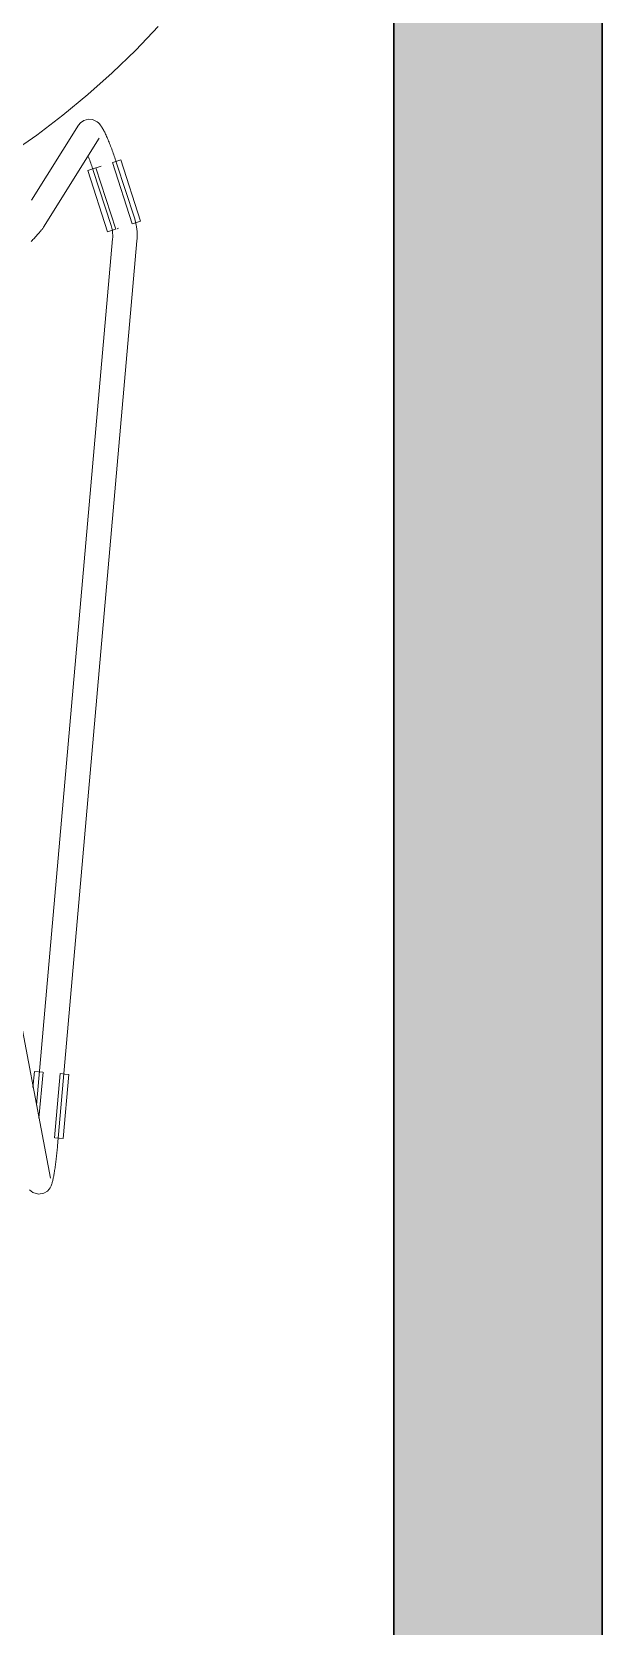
# Model space of a CAD drawing. Header units: millimetres. Extents: x 155927 to 317870, y -36033 to 97293.
# Drawn here: x 210412 to 210692, y 11252 to 12033 of the extents above; entities that cross this region are included whole.
import ezdxf

# ---------------------------------------------------------------- set-up
doc = ezdxf.new("R2010")
doc.units = ezdxf.units.MM
doc.header["$MEASUREMENT"] = 0
for name, color, linetype, lineweight in [('A-WALL-PATT', 7, 'CONTINUOUS', 9), ('I-FURN', 8, 'CONTINUOUS', 9), ('I-WALL', 7, 'CONTINUOUS', 9)]:
    doc.layers.add(name, color=color, linetype=linetype, lineweight=lineweight)

msp = doc.modelspace()

# ---------------------------------------------------------------- hatches: boundary and pattern name
at = {"layer": 'A-WALL-PATT'}
msp.add_hatch(color=256, dxfattribs=at).paths.add_polyline_path([(210604.55, 9369.61), (210691.83, 9369.61), (210691.83, 13505.61), (210589.83, 13505.61), (210589.83, 9369.61)], flags=0)

# ---------------------------------------------------------------- linework, layer by layer
at = {"layer": 'I-FURN'}
for p, q in [((210463.28, 12024.23), (210474.32, 12035.81)), ((210451.78, 12013.1), (210463.28, 12024.23)), ((210439.85, 12002.44), (210451.78, 12013.1)), ((210427.5, 11992.27), (210439.85, 12002.44)), ((210414.76, 11982.6), (210427.5, 11992.27)), ((210436.15, 11988.49), (210435.25, 11987.37)), ((210436.15, 11988.49), (210437.88, 11989.71)), ((210437.88, 11989.71), (210440.11, 11990.3)), ((210440.11, 11990.3), (210442.08, 11990.13)), ((210442.08, 11990.13), (210443.46, 11989.61)), ((210443.46, 11989.61), (210444.37, 11989.04)), ((210444.37, 11989.04), (210445, 11988.52)), ((210445, 11988.52), (210445.47, 11988.06)), ((210401.64, 11973.44), (210414.76, 11982.6)), ((210435.25, 11987.37), (210412.22, 11950.6)), ((210418.12, 11937.41), (210445.42, 11981)), ((210445.47, 11988.06), (210445.84, 11987.63)), ((210445.84, 11987.63), (210446.15, 11987.23)), ((210446.15, 11987.23), (210446.43, 11986.84)), ((210446.43, 11986.84), (210446.68, 11986.45)), ((210446.68, 11986.45), (210446.92, 11986.06)), ((210446.92, 11986.06), (210447.16, 11985.66)), ((210447.16, 11985.66), (210447.39, 11985.25)), ((210447.39, 11985.25), (210447.62, 11984.82)), ((210447.62, 11984.82), (210447.85, 11984.38)), ((210447.85, 11984.38), (210448.08, 11983.93)), ((210448.08, 11983.93), (210448.31, 11983.45)), ((210448.31, 11983.45), (210448.54, 11982.96)), ((210448.54, 11982.96), (210448.78, 11982.45)), ((210448.78, 11982.45), (210449.01, 11981.92)), ((210449.01, 11981.92), (210449.25, 11981.38)), ((210449.25, 11981.38), (210449.5, 11980.82)), ((210449.5, 11980.82), (210449.74, 11980.24)), ((210449.74, 11980.24), (210449.99, 11979.64)), ((210449.99, 11979.64), (210450.24, 11979.03)), ((210450.24, 11979.03), (210450.49, 11978.41)), ((210450.49, 11978.41), (210450.74, 11977.77)), ((210450.74, 11977.77), (210450.99, 11977.11)), ((210450.99, 11977.11), (210451.25, 11976.45)), ((210451.25, 11976.45), (210451.5, 11975.77)), ((210451.5, 11975.77), (210451.76, 11975.08)), ((210451.76, 11975.08), (210452.01, 11974.38)), ((210452.01, 11974.38), (210452.27, 11973.68)), ((210452.27, 11973.68), (210452.52, 11972.96)), ((210452.52, 11972.96), (210452.77, 11972.24)), ((210439.78, 11965.18), (210441.73, 11965.81)), ((210439.78, 11965.18), (210449.47, 11935.18)), ((210440.06, 11972.11), (210440.29, 11971.49)), ((210440.29, 11971.49), (210440.53, 11970.85)), ((210440.53, 11970.85), (210440.76, 11970.21)), ((210440.76, 11970.21), (210441, 11969.55)), ((210441, 11969.55), (210441.23, 11968.88)), ((210441.23, 11968.88), (210441.47, 11968.21)), ((210441.47, 11968.21), (210441.7, 11967.53)), ((210441.7, 11967.53), (210441.93, 11966.85)), ((210441.73, 11965.81), (210443.7, 11966.45)), ((210441.93, 11966.85), (210442.16, 11966.16)), ((210442.16, 11966.16), (210442.39, 11965.46)), ((210442.39, 11965.46), (210442.5, 11965.14)), ((210442.5, 11965.14), (210451.21, 11938.32)), ((210453.51, 11936.48), (210443.82, 11966.49)), ((210446.4, 11967.32), (210443.92, 11966.52)), ((210451.89, 11969.09), (210461.58, 11939.09)), ((210452.01, 11969.13), (210453.98, 11969.77)), ((210452.77, 11972.24), (210453.02, 11971.51)), ((210453.02, 11971.51), (210453.27, 11970.78)), ((210453.27, 11970.78), (210453.52, 11970.04)), ((210453.52, 11970.04), (210453.76, 11969.3)), ((210453.76, 11969.3), (210453.91, 11968.84)), ((210462.63, 11942.03), (210453.91, 11968.84)), ((210453.98, 11969.77), (210455.93, 11970.4)), ((210455.93, 11970.4), (210465.62, 11940.39)), ((210462.64, 11941.98), (210462.63, 11942.03)), ((210462.97, 11940.89), (210462.64, 11941.98)), ((210415.3, 11933.96), (210414.99, 11933.62)), ((210415.58, 11934.28), (210415.3, 11933.96)), ((210415.86, 11934.59), (210415.58, 11934.28)), ((210416.11, 11934.89), (210415.86, 11934.59)), ((210416.36, 11935.17), (210416.11, 11934.89)), ((210416.59, 11935.43), (210416.36, 11935.17)), ((210416.8, 11935.69), (210416.59, 11935.43)), ((210417, 11935.93), (210416.8, 11935.69)), ((210417.19, 11936.16), (210417, 11935.93)), ((210417.37, 11936.38), (210417.19, 11936.16)), ((210417.54, 11936.6), (210417.37, 11936.38)), ((210417.72, 11936.83), (210417.54, 11936.6)), ((210417.9, 11937.09), (210417.72, 11936.83)), ((210418.12, 11937.41), (210417.9, 11937.09)), ((210451.42, 11935.81), (210449.47, 11935.18)), ((210451.21, 11938.32), (210451.4, 11937.68)), ((210451.4, 11937.68), (210451.57, 11937.04)), ((210453.39, 11936.44), (210451.42, 11935.81)), ((210451.57, 11937.04), (210451.71, 11936.4)), ((210451.71, 11936.4), (210451.83, 11935.74)), ((210451.83, 11935.74), (210451.91, 11935.09)), ((210451.91, 11935.09), (210451.98, 11934.43)), ((210451.98, 11934.43), (210452.01, 11933.77)), ((210452.01, 11933.77), (210452.02, 11933.11)), ((210454.77, 11936.89), (210454.16, 11936.69)), ((210463.67, 11939.76), (210461.7, 11939.13)), ((210463.25, 11939.78), (210462.97, 11940.89)), ((210463.49, 11938.67), (210463.25, 11939.78)), ((210463.69, 11937.54), (210463.49, 11938.67)), ((210465.62, 11940.39), (210463.67, 11939.76)), ((210463.84, 11936.41), (210463.69, 11937.54)), ((210463.95, 11935.27), (210463.84, 11936.41)), ((210464.01, 11934.13), (210463.95, 11935.27)), ((210464.02, 11932.99), (210464.01, 11934.13)), ((210412.51, 11930.9), (210412.11, 11930.47)), ((210412.9, 11931.33), (210412.51, 11930.9)), ((210413.28, 11931.74), (210412.9, 11931.33)), ((210413.65, 11932.14), (210413.28, 11931.74)), ((210414.01, 11932.53), (210413.65, 11932.14)), ((210414.35, 11932.91), (210414.01, 11932.53)), ((210414.68, 11933.27), (210414.35, 11932.91)), ((210451.95, 11931.76), (210414.67, 11507.41)), ((210414.99, 11933.62), (210414.68, 11933.27)), ((210424.96, 11487.39), (210463.91, 11930.71)), ((210452, 11932.44), (210451.96, 11931.78)), ((210451.96, 11931.78), (210451.96, 11931.76)), ((210452.02, 11933.11), (210452, 11932.44)), ((210463.91, 11930.71), (210463.99, 11931.85)), ((210463.99, 11931.85), (210464.02, 11932.99)), ((210421.48, 11471.54), (210402.67, 11570.83)), ((210413.63, 11523.89), (210412.93, 11516)), ((210413.63, 11523.89), (210415.67, 11523.71)), ((210415.67, 11523.71), (210417.73, 11523.53)), ((210415.88, 11501.04), (210417.86, 11523.52)), ((210426.3, 11522.78), (210423.54, 11491.37)), ((210426.43, 11522.77), (210428.49, 11522.59)), ((210430.54, 11522.41), (210427.78, 11491)), ((210428.49, 11522.59), (210430.54, 11522.41)), ((210425.73, 11491.17), (210423.67, 11491.36)), ((210427.78, 11491), (210425.73, 11491.17)), ((210424.27, 11480.61), (210424.35, 11481.32)), ((210424.35, 11481.32), (210424.43, 11482.04)), ((210424.43, 11482.04), (210424.51, 11482.76)), ((210424.51, 11482.76), (210424.59, 11483.5)), ((210424.59, 11483.5), (210424.66, 11484.24)), ((210424.66, 11484.24), (210424.74, 11484.98)), ((210424.74, 11484.98), (210424.81, 11485.73)), ((210424.81, 11485.73), (210424.88, 11486.48)), ((210424.88, 11486.48), (210424.95, 11487.23)), ((210424.95, 11487.23), (210424.96, 11487.39)), ((210423.1, 11472.63), (210423.19, 11473.14)), ((210423.19, 11473.14), (210423.28, 11473.67)), ((210423.28, 11473.67), (210423.38, 11474.22)), ((210423.38, 11474.22), (210423.47, 11474.79)), ((210423.47, 11474.79), (210423.56, 11475.38)), ((210423.56, 11475.38), (210423.65, 11475.98)), ((210423.65, 11475.98), (210423.74, 11476.6)), ((210423.74, 11476.6), (210423.83, 11477.24)), ((210423.83, 11477.24), (210423.92, 11477.88)), ((210423.92, 11477.88), (210424.01, 11478.55)), ((210424.01, 11478.55), (210424.1, 11479.22)), ((210424.1, 11479.22), (210424.18, 11479.91)), ((210424.18, 11479.91), (210424.27, 11480.61)), ((210412.83, 11464.55), (210411.25, 11465.87)), ((210418.34, 11464.2), (210419.99, 11465.24)), ((210419.99, 11465.24), (210420.85, 11466.15)), ((210420.85, 11466.15), (210421.33, 11466.85)), ((210421.33, 11466.85), (210421.63, 11467.41)), ((210421.63, 11467.41), (210421.85, 11467.88)), ((210421.85, 11467.88), (210422.02, 11468.31)), ((210422.02, 11468.31), (210422.16, 11468.72)), ((210422.16, 11468.72), (210422.28, 11469.11)), ((210422.28, 11469.11), (210422.4, 11469.51)), ((210422.4, 11469.51), (210422.51, 11469.91)), ((210422.51, 11469.91), (210422.61, 11470.32)), ((210422.61, 11470.32), (210422.71, 11470.75)), ((210422.71, 11470.75), (210422.81, 11471.19)), ((210422.81, 11471.19), (210422.9, 11471.65)), ((210422.9, 11471.65), (210423, 11472.13)), ((210423, 11472.13), (210423.1, 11472.63)), ((210412.83, 11464.55), (210415.58, 11463.71)), ((210415.58, 11463.71), (210418.34, 11464.2))]:
    msp.add_line(p, q, dxfattribs=at)
at = {"layer": 'I-WALL', "lineweight": 30}
for p, q in [((210589.83, 13505.61), (210589.83, 9369.61)), ((210691.83, 9369.61), (210691.83, 13505.61))]:
    msp.add_line(p, q, dxfattribs=at)

doc.saveas('drawing.dxf')
